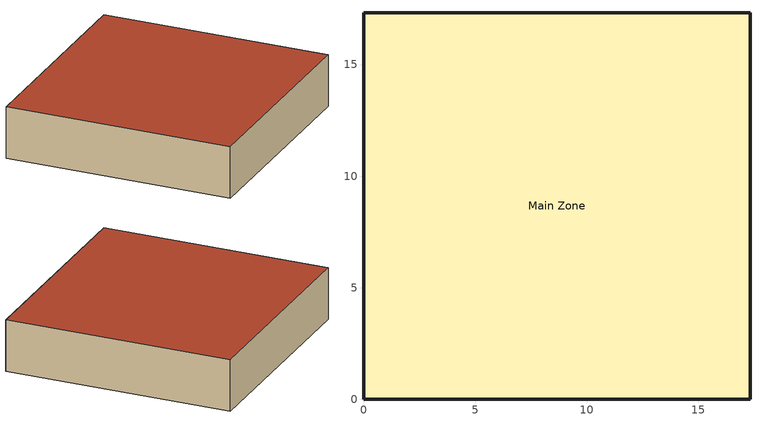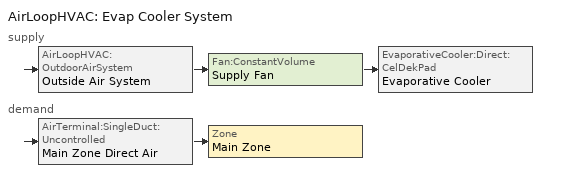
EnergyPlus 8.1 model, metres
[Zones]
Main Zone
 floor adiabatic (FLOOR): 17.32,0 0,0 0,17.32 17.32,17.32 z0
 wall outside (R13WALL): 0,0 17.32,0 17.32,17.32 0,17.32 0,0 z0:4
 roof outside (ROOF31): 0,17.32 0,0 17.32,0 17.32,17.32 z4
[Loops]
AirLoopHVAC 'Evap Cooler System'
 supply: AirLoopHVAC:OutdoorAirSystem 'Outside Air System' > Fan:ConstantVolume 'Supply Fan' > EvaporativeCooler:Direct:CelDekPad 'Evaporative Cooler'
 demand: AirTerminal:SingleDuct:Uncontrolled 'Main Zone Direct Air' > Zone 'Main Zone'
[Building]
Bldg: North Axis {deg}=0; Terrain=Suburbs; Loads Convergence Tolerance Value=0.05; Temperature Convergence Tolerance Value {deltaC}=0.5; Solar Distribution=MinimalShadowing; Maximum Number of Warmup Days=50; Minimum Number of Warmup Days=6
[Site:Location]
Denver Centennial  Golden   N_CO_USA Design_Conditions: Latitude {deg}=39.74; Longitude {deg}=-105.18; Time Zone {hr}=-7; Elevation {m}=1829
[SizingPeriod:DesignDay] Day of Month=21; Humidity Condition Type=Wetbulb; Barometric Pressure {Pa}=81198; Rain Indicator=No; Snow Indicator=No; Daylight Saving Time Indicator=No; Solar Model Indicator=ASHRAEClearSky
Name | Month | Day Type | Maximum Dry-Bulb Temperature {C} | Daily Dry-Bulb Temperature Range {deltaC} | Wetbulb or DewPoint at Maximum Dry-Bulb {C} | Wind Speed {m/s} | Wind Direction {deg} | Sky Clearness
Denver Centennial  Golden   N Ann Clg 1% Condns DB=>MWB | 7 | SummerDesignDay | 32 | 15.2 | 15.5 | 4.9 | 0 | 1
Denver Centennial  Golden   N Ann Htg 99% Condns DB | 12 | WinterDesignDay | -15.5 | 0 | -15.5 | 3 | 340 | 0
[Site:GroundTemperature:BuildingSurface]
18.89, 18.92, 19.02, 19.12, 19.21, 19.23, 19.07, 19.32, 19.09, 19.21, 19.13, 18.96
[Material:NoMass] Roughness=Rough; Thermal Absorptance=0.9; Solar Absorptance=0.75; Visible Absorptance=0.75
Name | Thermal Resistance {m2-K/W}
R13LAYER | 2.290965
R31LAYER | 5.456
[Material]
C5 - 4 IN HW CONCRETE: Roughness=MediumRough; Thickness {m}=0.101498; Conductivity {W/m-K}=1.729577; Density {kg/m3}=2242.585; Specific Heat {J/kg-K}=836.8; Thermal Absorptance=0.9; Solar Absorptance=0.65; Visible Absorptance=0.65
[Construction]
R13WALL: R13LAYER
FLOOR: C5 - 4 IN HW CONCRETE
ROOF31: R31LAYER
[Zone]
Main Zone: Type=1; Multiplier=1; Ceiling Height {m}=autocalculate; Volume {m3}=autocalculate
[ZoneInfiltration:DesignFlowRate]
Main Zone Infiltration: Zone or ZoneList=Main Zone; Schedule=System Availability Schedule; Design Flow Rate Calculation Method=Flow/Zone; Design Flow Rate {m3/s}=0.02; Constant Term Coefficient=1; Temperature Term Coefficient=0; Velocity Term Coefficient=0; Velocity Squared Term Coefficient=0
[AirLoopHVAC]
Evap Cooler System: Design Supply Air Flow Rate {m3/s}=3
[AvailabilityManager:LowTemperatureTurnOff]
Low Temperature Turn Off Availability Manager: Temperature {C}=23
[AvailabilityManager:HighTemperatureTurnOn]
High Temperature Turn On Availability Manager: Temperature {C}=27
[Controller:OutdoorAir]
Outside Air Controller: Minimum Outdoor Air Flow Rate {m3/s}=3; Maximum Outdoor Air Flow Rate {m3/s}=3; Economizer Control Type=NoEconomizer; Economizer Control Action Type=ModulateFlow; Economizer Maximum Limit Dry-Bulb Temperature {C}=19; Economizer Minimum Limit Dry-Bulb Temperature {C}=4; Lockout Type=NoLockout; Minimum Limit Type=FixedMinimum
[Fan:ConstantVolume]
Supply Fan: Availability Schedule=Fan Availability Schedule; Fan Efficiency=0.7; Pressure Rise {Pa}=600; Maximum Flow Rate {m3/s}=3; Motor Efficiency=0.9; Motor In Airstream Fraction=1
[EvaporativeCooler:Direct:CelDekPad]
Evaporative Cooler: Availability Schedule=System Availability Schedule; Direct Pad Area {m2}=0.9; Direct Pad Depth {m}=0.2; Recirculating Water Pump Power Consumption {W}=225; Control Type=CONSTANT
[Zone equipment]
Main Zone: Main Zone Direct Air, Main Zone Baseboard
[AirTerminal:SingleDuct:Uncontrolled]
Main Zone Direct Air: Availability Schedule=System Availability Schedule; Maximum Air Flow Rate {m3/s}=2.5
[ZoneHVAC:Baseboard:Convective:Electric]
Main Zone Baseboard: Availability Schedule=System Availability Schedule; Nominal Capacity {W}=8000; Efficiency=0.97
[ZoneControl:Thermostat]
Main Zone Thermostat: Zone or ZoneList=Main Zone; Control Type Schedule=Zone Control Type Sched; Control 1=Heating Setpoint
[ThermostatSetpoint:SingleHeating]
Heating Setpoint: Setpoint Temperature Schedule=Heating Setpoint Schedule
[ExternalInterface:FunctionalMockupUnitImport]
FMU Filename=C:\Users\Nicholas.Novelli\Dropbox\IC Solar in Studio\4-ENERGY SIMULATIONS\ICS_Modelica\FMU2EP\MoistAir.fmu; FMU Timeout in milli-seconds=15; FMU LoggingOn Value=0
[ExternalInterface:FunctionalMockupUnitImport:From:Variable] FMU Filename=C:\Users\Nicholas.Novelli\Dropbox\IC Solar in Studio\4-ENERGY SIMULATIONS\ICS_Modelica\FMU2EP\MoistAir.fmu; FMU Instance=Model1
Name | EnergyPlus Key Value | EnergyPlus Variable | FMU Variable
 | Main Zone | Zone Mean Air Temperature | TRooMea
 | Environment | Site Outdoor Air Relative Humidity | outRelHum
 | Main Zone | Zone Air Relative Humidity | rooRelHum
 | Environment | Site Outdoor Air Drybulb Temperature | TDryBul
[ExternalInterface:FunctionalMockupUnitImport:To:Schedule]
FMU_Qsens, Any Number, C:\Users\Nicholas.Novelli\Dropbox\IC Solar in Studio\4-ENERGY SIMULATIONS\ICS_Modelica\FMU2EP\MoistAir.fmu, Model1, QSensible, 1
FMU_Qlat, Any Number, C:\Users\Nicholas.Novelli\Dropbox\IC Solar in Studio\4-ENERGY SIMULATIONS\ICS_Modelica\FMU2EP\MoistAir.fmu, Model1, QLatent, 1
[Schedule:Compact]
System Availability Schedule: THROUGH: 12/31, FOR: AllDays, UNTIL: 24:00, 1
Fan Availability Schedule: THROUGH: 12/31, FOR: AllDays, UNTIL: 12:00, 1, UNTIL: 24:00, 0
Zone Control Type Sched: Through: 12/31, For: AllDays, Until: 24:00, 1
Heating Setpoint Schedule: Through: 12/31, For: AllDays, Until: 24:00, 20
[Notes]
1ZoneParameterAspect.idf
Basic file description:  Uses the parametric preprocessor to set up all input files.
This file models a small one-zone house with a whole-house direct evaporative cooler system.
Because evaporative coolers cannot be controlled with the ZoneControl:Thermostat object,
this file illustrates how an evaporative cooler system can be thermostatically controlled
in a crude manner using the AvailabilityManager objects:
AvailabilityManager:LowTemperatureTurnOff
AvailabilityManager:HighTemperatureTurnOn
Availability managers are capable of turning on or off the fan for an air system (or the pump
for a plant system) by monitoring temperature conditions at a user-specified system node.
In this model, the availability managers are monitoring the zone outlet air node to act as
a crude thermostatic control for the zone.
Keep in mind that availability manager control is "lagged".  This means that the node
conditions from the previous time step are used to make control decisions at the current
time step.
There are two ways to use the availability managers for controlling an evaporative cooler:
Method 1.  The fan is scheduled to be available at all times, meaning that the system
is on all the time by default.  This usually results in over-cooling.
To prevent over-cooling, the LOW TEMPERATURE TURN OFF object is used to
turn off the system fan when the temperature falls below the setpoint (23 C).
Method 2.  The fan is scheduled to be unavailable at all times, meaning that the system
is off all the time by default.  This usually results in under-cooling.
To prevent under-cooling, the HIGH TEMPERATURE TURN ON object is used to
turn on the system fan when the temperature rises above the setpoint (26 C).
With either method, all other equipment is scheduled to be always available.  In this file,
for demonstration purposes only, the fan is scheduled to be available from 12 AM-12 PM to
to demonstrate Method 1, and scheduled to be unavailable from 12 PM-12 AM for Method 2.
Note that ZoneControl:Thermostat is still used in this model to control the baseboard
heating in the winter, but it does not effect the evaporative cooler system.
Highlights:              The use of the parametric preprocessor.
Simulation Location/Run: Golden CO, 2 design days, 1 run period,
Run Control executes two design days (see RUN PERIOD object)
Location:                Golden, CO
Design Days:             DENVER_STAPLETON_CO_USA Annual Heating 99%, MaxDB=-16°C
DENVER_STAPLETON_CO_USA Annual Cooling (DB=>MWB) 1%, MaxDB=32.6°C MWB=15.5°C
Run Period (Weather File): Full Annual Simulation, DENVER_STAPLETON_CO_USA_WMO_724690
Run Control:             No zone or system sizing, design day run control (no weather file simulation)
Building:                Fictional 1 zone building with resistive walls based on 1ZoneUncontrolled example.
No windows.  No internal gains.  No internal mass.  The building is oriented due north.
Floor Area:              300 m2
Number of Stories:       1
WMO=724666 Time Zone=NAM: (GMT-07:00) Mountain Time (US & Canada)
Data Source=ASHRAE 2009 Annual Design Conditions
Using Design Conditions from "Climate Design Data 2009 ASHRAE Handbook"
Denver Centennial  Golden   N_CO_USA Extreme Annual Wind Speeds, 1%=11.1m/s, 2.5%=9.5m/s, 5%=8.4m/s
Denver Centennial  Golden   N_CO_USA Extreme Annual Temperatures, Max Drybulb=-22.9°C Min Drybulb=36.1°C
Denver Centennial  Golden   N Annual Cooling Design Conditions Wind Speed=4.9m/s Wind Dir=0
Hottest Month=JUL
DENVER_STAPLETON_CO_USA Annual Cooling (DB=>MWB) 1%, MaxDB=32.6°C MWB=15.5°C
Denver Centennial  Golden   N_CO_USA Annual Cooling (DB=>MWB) 1%, MaxDB=32°C MWB=15.5°C
Denver Centennial  Golden   N_CO_USA Annual Heating Design Conditions Wind Speed=3m/s Wind Dir=340
Coldest Month=DEC
Denver Centennial  Golden   N_CO_USA Annual Heating 99%, MaxDB=-15.5°C
